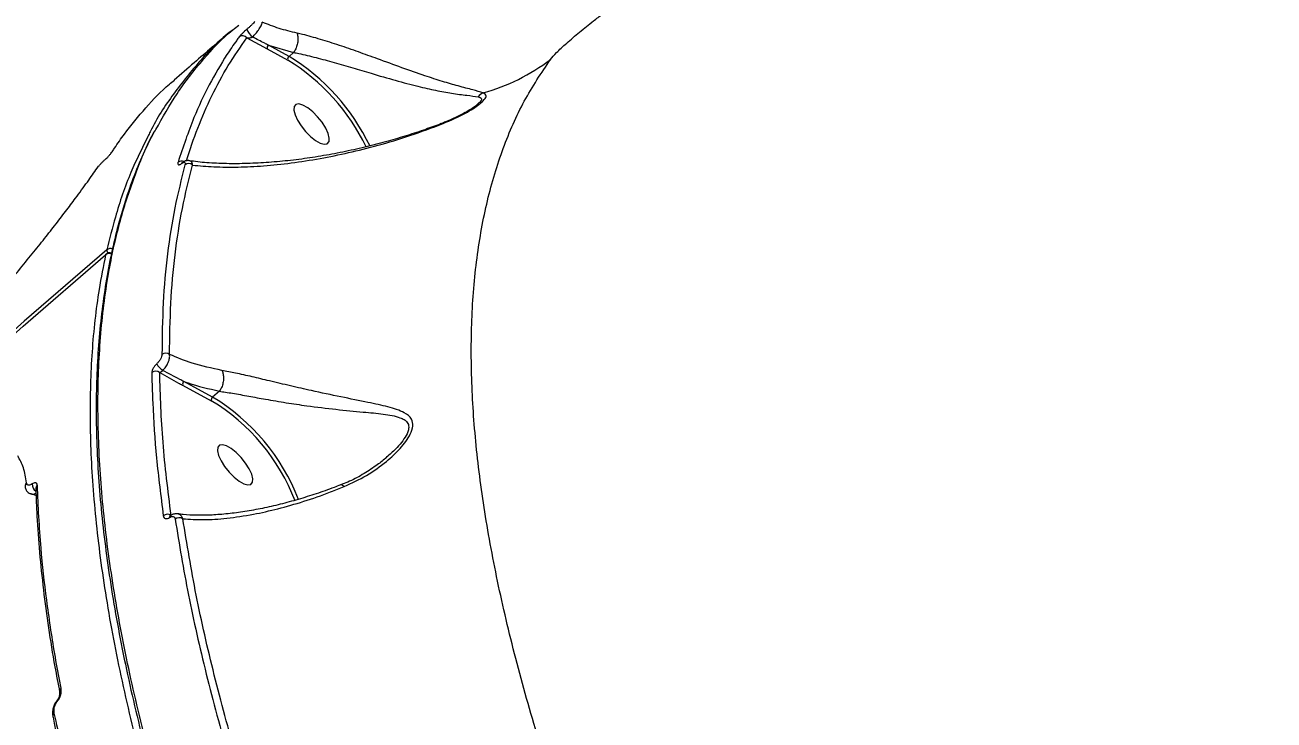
# Model space of a CAD drawing. Header units: millimetres. Extents: x -6879 to 7341, y -8047 to 7187.
# Drawn here: x -1084.1 to -860.5, y 3758.5 to 3882.9 of the extents above; entities that cross this region are included whole.
import ezdxf

# ---------------------------------------------------------------- set-up
doc = ezdxf.new("R2010")
doc.units = ezdxf.units.MM
for name, color, linetype in [('DIKOM_ОБЪЕКТ', 7, 'Continuous'), ('DIKOM_РАЗМЕР_ЗОНА', 7, 'Continuous'), ('DIKOM_РАЗМЕР_ОБЪЕКТА', 7, 'Continuous')]:
    doc.layers.add(name, color=color, linetype=linetype)
doc.styles.add('style1', font='arial.ttf', dxfattribs={"width": 0.8})
doc.dimstyles.new('1-50', dxfattribs={"dimtxt": 300, "dimasz": 200, "dimexe": 100, "dimexo": 0, "dimgap": 100, "dimtad": 0, "dimdec": 0, "dimtxsty": 'style1', "dimcen": 0, "dimclrd": 7, "dimclre": 7, "dimadec": 1, "dimazin": 2, "dimtfac": 1, "dimtdec": 0, "dimtmove": 1, "dimatfit": 3, "dimfxl": 0, "dimlwd": 25, "dimlwe": 18, "dimarcsym": 0})

# ---------------------------------------------------------------- blocks, each defined once
blk = doc.blocks.new('*D20')
at = {"layer": 'Defpoints', "color": 0, "transparency": 16777216}
for p in [(-335.47, 4138.44), (-5198.79, -5966.88), (-1568.13, -5966.88)]:
    blk.add_point(p, dxfattribs=at)
at = {"layer": 'DIKOM_РАЗМЕР_ОБЪЕКТА', "color": 7, "lineweight": 18, "transparency": 16777216}
for p, q in [((-335.47, 4138.44), (-5298.79, 4138.44)), ((-1568.13, -5966.88), (-5298.79, -5966.88))]:
    blk.add_line(p, q, dxfattribs=at)
at = {"layer": 'DIKOM_РАЗМЕР_ОБЪЕКТА', "color": 7, "lineweight": 25, "transparency": 16777216}
for p, q in [((-5198.79, 3938.44), (-5198.79, -81.84)), ((-5198.79, -5766.88), (-5198.79, -1161.62))]:
    blk.add_line(p, q, dxfattribs=at)
at = {"layer": 'DIKOM_РАЗМЕР_ОБЪЕКТА', "color": 7, "transparency": 16777216}
for points in [[(-5232.12, 3938.44), (-5165.46, 3938.44), (-5198.79, 4138.44)], [(-5232.12, -5766.88), (-5165.46, -5766.88), (-5198.79, -5966.88)]]:
    blk.add_solid(points, dxfattribs=at)
at = {"layer": 'DIKOM_РАЗМЕР_ОБЪЕКТА', "color": 0, "transparency": 16777216, "insert": (-5198.79, -621.73), "char_height": 300, "attachment_point": 5, "rotation": 90, "style": 'style1'}
blk.add_mtext('10100', dxfattribs=at)
blk = doc.blocks.new('*D19')
at = {"layer": 'Defpoints', "color": 0, "transparency": 16777216}
for p in [(5624.04, 6094.27), (-4435.35, 2864.29), (5624.04, -2640.11)]:
    blk.add_point(p, dxfattribs=at)
at = {"layer": 'DIKOM_РАЗМЕР_ОБЪЕКТА', "color": 7, "lineweight": 18, "transparency": 16777216}
for p, q in [((-4435.35, 2864.29), (-4435.35, 6194.27)), ((5624.04, -2640.11), (5624.04, 6194.27))]:
    blk.add_line(p, q, dxfattribs=at)
at = {"layer": 'DIKOM_РАЗМЕР_ОБЪЕКТА', "color": 7, "lineweight": 25, "transparency": 16777216}
for p, q in [((-4235.35, 6094.27), (2113.67, 6094.27)), ((5424.04, 6094.27), (3193.46, 6094.27))]:
    blk.add_line(p, q, dxfattribs=at)
at = {"layer": 'DIKOM_РАЗМЕР_ОБЪЕКТА', "color": 7, "transparency": 16777216}
for points in [[(-4235.35, 6127.6), (-4235.35, 6060.94), (-4435.35, 6094.27)], [(5424.04, 6127.6), (5424.04, 6060.94), (5624.04, 6094.27)]]:
    blk.add_solid(points, dxfattribs=at)
at = {"layer": 'DIKOM_РАЗМЕР_ОБЪЕКТА', "color": 0, "transparency": 16777216, "insert": (2653.56, 6094.27), "char_height": 300, "attachment_point": 5, "style": 'style1'}
blk.add_mtext('10100', dxfattribs=at)
blk = doc.blocks.new('*D18')
at = {"layer": 'Defpoints', "color": 0, "transparency": 16777216}
for p in [(-342.29, 5666.7), (-6681.79, -8047.27), (-1651.48, -8047.27)]:
    blk.add_point(p, dxfattribs=at)
at = {"layer": 'DIKOM_РАЗМЕР_ЗОНА', "color": 7, "lineweight": 18, "transparency": 16777216}
for p, q in [((-342.29, 5666.7), (-6781.79, 5666.7)), ((-1651.48, -8047.27), (-6781.79, -8047.27))]:
    blk.add_line(p, q, dxfattribs=at)
at = {"layer": 'DIKOM_РАЗМЕР_ЗОНА', "color": 7, "lineweight": 25, "transparency": 16777216}
for p, q in [((-6681.79, 5466.7), (-6681.79, -340.84)), ((-6681.79, -7847.27), (-6681.79, -1420.62))]:
    blk.add_line(p, q, dxfattribs=at)
at = {"layer": 'DIKOM_РАЗМЕР_ЗОНА', "color": 7, "transparency": 16777216}
for points in [[(-6715.12, 5466.7), (-6648.46, 5466.7), (-6681.79, 5666.7)], [(-6715.12, -7847.27), (-6648.46, -7847.27), (-6681.79, -8047.27)]]:
    blk.add_solid(points, dxfattribs=at)
at = {"layer": 'DIKOM_РАЗМЕР_ЗОНА', "color": 0, "transparency": 16777216, "insert": (-6681.79, -880.73), "char_height": 300, "attachment_point": 5, "rotation": 90, "style": 'style1'}
blk.add_mtext('13700', dxfattribs=at)
blk = doc.blocks.new('*D17')
at = {"layer": 'Defpoints', "color": 0, "transparency": 16777216}
for p in [(-5935.35, 6990.27), (-5935.35, 998.27), (7340.79, -2830.86)]:
    blk.add_point(p, dxfattribs=at)
at = {"layer": 'DIKOM_РАЗМЕР_ЗОНА', "color": 7, "lineweight": 18, "transparency": 16777216}
for p, q in [((-5935.35, 998.27), (-5935.35, 7090.27)), ((7340.79, -2830.86), (7340.79, 7090.27))]:
    blk.add_line(p, q, dxfattribs=at)
at = {"layer": 'DIKOM_РАЗМЕР_ЗОНА', "color": 7, "lineweight": 25, "transparency": 16777216}
for p, q in [((-5735.35, 6990.27), (2016.67, 6990.27)), ((7140.79, 6990.27), (3096.46, 6990.27))]:
    blk.add_line(p, q, dxfattribs=at)
at = {"layer": 'DIKOM_РАЗМЕР_ЗОНА', "color": 7, "transparency": 16777216}
for points in [[(-5735.35, 7023.6), (-5735.35, 6956.94), (-5935.35, 6990.27)], [(7140.79, 7023.6), (7140.79, 6956.94), (7340.79, 6990.27)]]:
    blk.add_solid(points, dxfattribs=at)
at = {"layer": 'DIKOM_РАЗМЕР_ЗОНА', "color": 0, "transparency": 16777216, "insert": (2556.56, 6990.27), "char_height": 300, "attachment_point": 5, "style": 'style1'}
blk.add_mtext('13300', dxfattribs=at)

msp = doc.modelspace()

# ---------------------------------------------------------------- linework, layer by layer
at = {"layer": 'DIKOM_ОБЪЕКТ', "color": 7, "linetype": 'Continuous', "lineweight": 15}
for p, q in [((-1044.34, 3880.57), (-1040.69, 3878.57)), ((-1040.47, 3879.23), (-1035.97, 3877.94)), ((-1036.79, 3877.24), (-1040.47, 3879.23)), ((-1040.69, 3878.57), (-1037.01, 3876.58)), ((-1035.97, 3877.94), (-1036.79, 3877.24)), ((-1035.97, 3877.94), (-1035.96, 3877.94)), ((-1050.48, 3816.29), (-1055.61, 3819.06)), ((-1055.83, 3818.41), (-1050.7, 3815.63)), ((-1049.22, 3817.36), (-1050.48, 3816.29)), ((-1049.22, 3817.36), (-1049.22, 3817.36)), ((-1019.33, 3805.56), (-1019.53, 3805.38)), ((-1084.03, 3800.2), (-1084.04, 3800.24)), ((-1082.12, 3799.83), (-1082.12, 3799.83)), ((-1058.08, 3795.03), (-1058.09, 3795.02)), ((-1077.87, 3763.49), (-1077.87, 3763.51)), ((-1078.24, 3762.1), (-1078.36, 3761.94))]:
    msp.add_line(p, q, dxfattribs=at)
at = {"layer": 'DIKOM_ОБЪЕКТ', "color": 7, "linetype": 'Continuous', "lineweight": 15, "flags": 128}
for points in [[(-1035.55, 3868.63), (-1035.86, 3868.25), (-1035.91, 3867.63), (-1035.71, 3866.8), (-1035.27, 3865.83), (-1034.62, 3864.81), (-1033.82, 3863.81), (-1032.94, 3862.92), (-1032.04, 3862.2), (-1031.19, 3861.73), (-1030.47, 3861.53), (-1029.94, 3861.62), (-1029.63, 3861.99), (-1029.58, 3862.62), (-1029.78, 3863.45), (-1030.22, 3864.42), (-1030.87, 3865.44), (-1031.67, 3866.44), (-1032.55, 3867.33), (-1033.45, 3868.04), (-1034.3, 3868.52), (-1035.01, 3868.72), (-1035.55, 3868.63)], [(-1310.9, 3545.63), (-1301.75, 3562.23), (-1292.28, 3578.67), (-1282.48, 3594.94), (-1272.36, 3611.05), (-1261.92, 3626.98), (-1251.17, 3642.72), (-1240.11, 3658.29), (-1228.74, 3673.66), (-1217.06, 3688.84), (-1205.08, 3703.83), (-1192.81, 3718.6), (-1180.24, 3733.17), (-1167.38, 3747.53), (-1154.24, 3761.67), (-1140.82, 3775.6), (-1127.11, 3789.29), (-1113.14, 3802.76), (-1098.89, 3815.99), (-1084.38, 3828.99), (-1069.61, 3841.75)], [(-1069.41, 3842.63), (-1084.18, 3829.87), (-1098.69, 3816.87), (-1112.94, 3803.64), (-1126.92, 3790.17), (-1140.62, 3776.48), (-1154.04, 3762.55), (-1167.19, 3748.41), (-1180.04, 3734.05), (-1192.61, 3719.48), (-1204.89, 3704.71), (-1216.86, 3689.72), (-1228.54, 3674.54), (-1239.91, 3659.17), (-1250.97, 3643.6), (-1261.72, 3627.86), (-1272.16, 3611.93), (-1282.28, 3595.82), (-1292.08, 3579.55), (-1301.56, 3563.11), (-1310.71, 3546.51)], [(-1069.61, 3841.75), (-1069.57, 3841.82), (-1069.55, 3841.84)], [(-1049.24, 3807.68), (-1049.54, 3807.3), (-1049.6, 3806.67), (-1049.4, 3805.84), (-1048.96, 3804.88), (-1048.31, 3803.85), (-1047.51, 3802.86), (-1046.63, 3801.96), (-1045.72, 3801.25), (-1044.88, 3800.78), (-1044.16, 3800.58), (-1043.63, 3800.67), (-1043.32, 3801.04), (-1043.27, 3801.67), (-1043.47, 3802.5), (-1043.91, 3803.47), (-1044.56, 3804.49), (-1045.35, 3805.49), (-1046.24, 3806.38), (-1047.14, 3807.09), (-1047.98, 3807.57), (-1048.7, 3807.77), (-1049.24, 3807.68)], [(-1078.22, 3761.92), (-1078.24, 3761.96), (-1078.25, 3762), (-1078.26, 3762.03), (-1078.26, 3762.06), (-1078.26, 3762.08), (-1078.25, 3762.1), (-1078.24, 3762.11), (-1078.22, 3762.12)], [(-1079.07, 3759.06), (-1079.07, 3759.05), (-1079.06, 3759.01)]]:
    msp.add_lwpolyline(points, dxfattribs=at)
at = {"layer": 'DIKOM_ОБЪЕКТ', "color": 7, "linetype": 'Continuous', "lineweight": 15}
for centre, radius, start, end in [((-1041.61, 3883.04), 2.88, 199.2304, 233.8418), ((-1045.1, 3879.92), 1, 40.5834, 127.1856), ((-1040.07, 3878.73), 0.643, 128.9595, 194.3277), ((-1036.39, 3876.74), 0.643, 128.9572, 194.2927), ((-1056.66, 3844.74), 38.09, 25.5329, 58.5562), ((-1056.26, 3845.09), 36.91, 25.5868, 58.5669), ((-1011.65, 3905.21), 35.82, 285.5946, 307.214), ((-1001.01, 3868.41), 2.5, 113.6231, 140.4435), ((-1056.02, 3857.47), 1.04, 63.9466, 127.9862), ((-1055.74, 3857.94), 0.31, 125.7109, 154.4795), ((-1054.76, 3857.01), 1.06, 47.4872, 127.4135), ((-1068.95, 3840.93), 1.05, 68.4784, 128.7563), ((-1068.91, 3841.08), 1, 68.4298, 130.2931), ((-1068.75, 3841.81), 1.05, 68.8449, 128.7676), ((-1068.46, 3842.59), 0.946, 178.0448, 216.7724), ((-1058.84, 3823.01), 1.13, 53.2382, 128.2546), ((-1057.48, 3823.8), 3.35, 207.4368, 235.5103), ((-1060.65, 3819.78), 1.13, 51.2764, 128.4686), ((-1055.2, 3818.56), 0.643, 128.9596, 194.2903), ((-1050.08, 3815.79), 0.642, 128.9283, 194.3589), ((-1069.06, 3785.05), 35.67, 20.8072, 59.0161), ((-1069.67, 3784.52), 37.12, 21.2676, 58.8623), ((-1083.21, 3800.33), 0.832, 131.4807, 186.1919), ((-1081.28, 3800.7), 1.49, 178.3544, 237.4079), ((-1081.35, 3799.86), 0.776, 129.2513, 182.5249), ((-1058.55, 3794.15), 1.17, 55.4793, 129.2715), ((-1057.85, 3794.75), 0.359, 131.7726, 181.951), ((-1056.42, 3793.52), 1.18, 58.0968, 129.1032), ((-1077.15, 3763.62), 0.737, 127.8059, 188.7136), ((-1078.36, 3759.17), 0.727, 127.4642, 188.3666)]:
    msp.add_arc(centre, radius, start, end, dxfattribs=at)
for points, knots in [([(-989.98, 3876.69), (-989.67, 3877.06), (-989.03, 3877.82), (-987.13, 3879.59), (-984.81, 3881.57), (-982.55, 3883.39), (-981.21, 3884.41), (-980.67, 3884.81)], [0, 0, 0, 0, 0.20991, 0.422897, 0.638265, 0.855356, 1, 1, 1, 1]), ([(-1046.89, 3881.95), (-1046.97, 3881.89), (-1049.09, 3880.34), (-1052.69, 3876.6), (-1057.54, 3870.6), (-1060.62, 3865.97), (-1061.91, 3863.2), (-1062.04, 3862.93)], [0, 0, 0, 0, 0.012611, 0.328234, 0.646852, 0.965468, 1, 1, 1, 1]), ([(-1060.63, 3864.14), (-1059.41, 3866.33), (-1056.88, 3870.87), (-1052.2, 3876.73), (-1048.46, 3880.78), (-1046.13, 3882.56), (-1045.77, 3882.83)], [0, 0, 0, 0, 0.301561, 0.626076, 0.942373, 1, 1, 1, 1]), ([(-1047.3, 3881.61), (-1049.47, 3879.78), (-1052.84, 3876.94), (-1056.14, 3874.03), (-1057.32, 3872.99)], [0, 0, 0, 0, 0.6433684, 1, 1, 1, 1]), ([(-1044.33, 3882.09), (-1044.36, 3882.06), (-1044.5, 3881.94), (-1044.77, 3881.7), (-1045.15, 3881.34), (-1045.5, 3880.98), (-1045.64, 3880.81), (-1045.71, 3880.72)], [0, 0, 0, 0, 0.049036, 0.217896, 0.426621, 0.702224, 1, 1, 1, 1]), ([(-1042.88, 3883.5), (-1042.97, 3883.4), (-1043.14, 3883.2), (-1043.52, 3882.82), (-1043.93, 3882.43), (-1044.2, 3882.2), (-1044.33, 3882.09)], [0, 0, 0, 0, 0.297464, 0.588987, 0.802833, 1, 1, 1, 1]), ([(-1043.31, 3880.72), (-1043.12, 3880.91), (-1042.73, 3881.3), (-1042.2, 3882.01), (-1041.75, 3882.75), (-1041.63, 3883.15), (-1041.57, 3883.35)], [0, 0, 0, 0, 0.2146837, 0.4348055, 0.718829, 1, 1, 1, 1]), ([(-1035.35, 3881.4), (-1036.44, 3881.66), (-1038.62, 3882.19), (-1040.58, 3882.96), (-1041.57, 3883.35)], [0, 0, 0, 0, 0.497875, 1, 1, 1, 1]), ([(-1035.35, 3881.4), (-1035.34, 3881.37), (-1035.3, 3881.24), (-1035.21, 3880.87), (-1035.17, 3880.22), (-1035.29, 3879.38), (-1035.56, 3878.57), (-1035.83, 3878.15), (-1035.96, 3877.94)], [0, 0, 0, 0, 0.034292, 0.136479, 0.352361, 0.568245, 0.784125, 1, 1, 1, 1]), ([(-1002.02, 3870.71), (-1002.6, 3870.89), (-1003.75, 3871.24), (-1006.38, 3871.87), (-1009.27, 3872.73), (-1012.62, 3873.81), (-1016.52, 3875.18), (-1020.56, 3876.66), (-1024.35, 3878.03), (-1027.8, 3879.23), (-1031.18, 3880.31), (-1033.7, 3881.02), (-1035.03, 3881.32), (-1035.35, 3881.4)], [0, 0, 0, 0, 0.1071414, 0.2145782, 0.3113474, 0.408093, 0.5217539, 0.6352929, 0.7192623, 0.8031759, 0.887821, 0.9724049, 1, 1, 1, 1]), ([(-1045.71, 3880.72), (-1045.86, 3880.51), (-1046.61, 3879.48), (-1048.49, 3876.73), (-1051.12, 3872.2), (-1054.13, 3865.87), (-1055.76, 3861), (-1056.66, 3858.29)], [0, 0, 0, 0, 0.032168, 0.160836, 0.418397, 0.675956, 1, 1, 1, 1]), ([(-1055.14, 3858.56), (-1054.5, 3860.53), (-1053.17, 3864.59), (-1050.65, 3870.24), (-1047.75, 3875.67), (-1045.48, 3878.94), (-1044.34, 3880.57)], [0, 0, 0, 0, 0.2381178, 0.491149, 0.7455738, 1, 1, 1, 1]), ([(-1044.34, 3880.57), (-1044.25, 3880.56), (-1044.07, 3880.54), (-1043.79, 3880.57), (-1043.56, 3880.61), (-1043.42, 3880.66), (-1043.35, 3880.69), (-1043.32, 3880.71), (-1043.31, 3880.72)], [0, 0, 0, 0, 0.348242, 0.649146, 0.844552, 0.934219, 0.969588, 1, 1, 1, 1]), ([(-1040.47, 3879.23), (-1040.7, 3879.35), (-1041.65, 3879.83), (-1042.59, 3880.33), (-1043.31, 3880.72)], [0, 0, 0, 0, 0.234302, 1, 1, 1, 1]), ([(-1035.96, 3877.94), (-1035.96, 3877.94), (-1035.64, 3877.88), (-1034.4, 3877.62), (-1031.96, 3877.04), (-1028.71, 3876.15), (-1025.38, 3875.18), (-1021.68, 3874.08), (-1017.71, 3872.93), (-1013.84, 3871.89), (-1010.49, 3871.14), (-1007.55, 3870.59), (-1004.84, 3870.27), (-1003.58, 3870.1), (-1002.95, 3870.01)], [0, 0, 0, 0, 0.000013, 0.02651, 0.109103, 0.191776, 0.275173, 0.358632, 0.473217, 0.58794, 0.686271, 0.784626, 0.892491, 1, 1, 1, 1]), ([(-765.25, 3423.76), (-769.69, 3427.93), (-778.56, 3436.26), (-791.74, 3449.27), (-804.77, 3462.6), (-817.79, 3476.44), (-830.76, 3490.78), (-843.65, 3505.59), (-856.24, 3520.63), (-868.9, 3536.38), (-881.58, 3552.83), (-894.19, 3569.97), (-906.3, 3587.21), (-917.86, 3604.49), (-928.82, 3621.71), (-939.12, 3638.81), (-948.73, 3655.74), (-957.65, 3672.5), (-965.88, 3689.04), (-973.37, 3705.28), (-980.1, 3721.16), (-986.02, 3736.6), (-991.11, 3751.57), (-995.39, 3766.05), (-998.85, 3780.02), (-1001.48, 3793.41), (-1003.26, 3806.16), (-1004.19, 3818.44), (-1004.22, 3830.18), (-1003.29, 3841.3), (-1001.42, 3851.58), (-998.58, 3860.93), (-994.87, 3869.43), (-991.61, 3874.27), (-989.98, 3876.69)], [0, 0, 0, 0, 0.027767, 0.055566, 0.083366, 0.111132, 0.140038, 0.16898, 0.197923, 0.226828, 0.258638, 0.290548, 0.32251, 0.354472, 0.386382, 0.418191, 0.449896, 0.4817, 0.513556, 0.545411, 0.577215, 0.608919, 0.640547, 0.672276, 0.704055, 0.735834, 0.767563, 0.799191, 0.832594, 0.866026, 0.89943, 0.932943, 0.966486, 1, 1, 1, 1]), ([(-1068.44, 3860.17), (-1068.3, 3860.39), (-1067.6, 3861.47), (-1065.69, 3864.19), (-1062.47, 3868.07), (-1059.47, 3871.28), (-1057.6, 3872.73), (-1057.3, 3872.97)], [0, 0, 0, 0, 0.044341, 0.221709, 0.576753, 0.931796, 1, 1, 1, 1]), ([(-1009.22, 3865.21), (-1007.83, 3865.82), (-1005.91, 3866.65), (-1003.87, 3867.87), (-1002.65, 3868.7), (-1001.72, 3869.53), (-1001.34, 3870.29), (-1001.77, 3870.56), (-1002.02, 3870.71)], [0, 0, 0, 0, 0.303074, 0.41643, 0.52952, 0.668758, 0.808544, 1, 1, 1, 1]), ([(-1003.03, 3868.67), (-1003.07, 3868.63), (-1003.2, 3868.51), (-1003.67, 3868.15), (-1004.43, 3867.65), (-1005.58, 3866.99), (-1007.05, 3866.26), (-1008.39, 3865.66), (-1009.27, 3865.33), (-1009.52, 3865.24)], [0, 0, 0, 0, 0.052253, 0.151904, 0.309031, 0.482455, 0.680689, 0.91096, 1, 1, 1, 1]), ([(-1002.95, 3870.01), (-1002.66, 3869.93), (-1002.19, 3869.78), (-1002.37, 3869.25), (-1002.87, 3868.83), (-1003.04, 3868.69)], [0, 0, 0, 0, 0.481647, 0.821415, 1, 1, 1, 1]), ([(-1060.86, 3863.92), (-1061.05, 3863.58), (-1061.97, 3861.91), (-1063.41, 3858.68), (-1065.18, 3854.23), (-1066.71, 3849.53), (-1068.03, 3844.59), (-1069.14, 3839.42), (-1070.02, 3834.04), (-1070.68, 3828.47), (-1071.12, 3822.72), (-1071.33, 3816.79), (-1071.31, 3810.69), (-1071.07, 3804.42), (-1070.6, 3797.96), (-1069.91, 3791.33), (-1069, 3784.51), (-1067.86, 3777.51), (-1066.49, 3770.32), (-1064.9, 3762.95), (-1063.09, 3755.41), (-1061.07, 3747.73), (-1058.83, 3739.95), (-1056.4, 3732.06), (-1053.76, 3724.08), (-1050.91, 3715.98), (-1047.86, 3707.78), (-1044.6, 3699.47), (-1041.13, 3691.04), (-1037.46, 3682.5), (-1033.58, 3673.84), (-1029.48, 3665.06), (-1025.19, 3656.18), (-1020.7, 3647.22), (-1016.05, 3638.23), (-1011.23, 3629.22), (-1006.25, 3620.2), (-1001.11, 3611.14), (-995.81, 3602.07), (-990.34, 3592.96), (-984.7, 3583.82), (-978.9, 3574.65), (-972.92, 3565.45), (-966.77, 3556.2), (-960.46, 3546.92), (-954, 3537.64), (-947.41, 3528.4), (-940.73, 3519.23), (-933.95, 3510.12), (-927.06, 3501.08), (-920.07, 3492.09), (-912.98, 3483.16), (-905.78, 3474.29), (-898.46, 3465.47), (-891.04, 3456.69), (-883.5, 3447.97), (-877.58, 3441.24), (-874.16, 3437.44), (-873.32, 3436.51)], [0, 0, 0, 0, 0.004668, 0.022808, 0.040999, 0.059259, 0.077609, 0.096067, 0.114591, 0.13305, 0.151421, 0.169726, 0.187983, 0.206212, 0.224434, 0.242667, 0.260925, 0.279229, 0.2976, 0.316057, 0.334597, 0.353107, 0.371506, 0.389826, 0.408088, 0.426313, 0.444522, 0.462735, 0.480968, 0.49924, 0.517572, 0.535985, 0.554493, 0.573004, 0.591418, 0.609748, 0.628015, 0.646238, 0.664439, 0.682639, 0.700855, 0.719104, 0.737407, 0.755786, 0.77426, 0.792771, 0.811211, 0.829559, 0.847838, 0.866068, 0.884271, 0.902466, 0.920672, 0.938907, 0.957189, 0.975541, 0.993982, 1, 1, 1, 1]), ([(-765, 3332.55), (-768.23, 3335.25), (-776.94, 3342.53), (-791.13, 3354.95), (-807.51, 3369.93), (-823.94, 3385.66), (-840.38, 3402.1), (-856.76, 3419.22), (-872.72, 3436.64), (-888.22, 3454.28), (-903.22, 3472.09), (-917.97, 3490.36), (-932.4, 3509.02), (-946.46, 3528.04), (-959.83, 3546.99), (-972.49, 3565.8), (-984.43, 3584.43), (-995.82, 3603.16), (-1006.63, 3621.95), (-1016.78, 3640.72), (-1026.05, 3659.06), (-1034.45, 3676.92), (-1041.96, 3694.26), (-1048.73, 3711.36), (-1054.68, 3728.15), (-1059.78, 3744.55), (-1063.91, 3760.22), (-1067.1, 3775.12), (-1069.35, 3789.21), (-1070.71, 3802.75), (-1071.15, 3815.64), (-1070.62, 3827.84), (-1069.21, 3838.59), (-1067.09, 3848.03), (-1064.35, 3856.19), (-1062.17, 3861.55), (-1060.72, 3863.98), (-1060.63, 3864.14)], [0, 0, 0, 0, 0.017511, 0.047177, 0.076865, 0.10653, 0.137057, 0.167609, 0.198136, 0.227802, 0.25749, 0.287155, 0.317682, 0.348234, 0.378761, 0.408427, 0.438115, 0.46778, 0.498307, 0.528859, 0.559386, 0.589052, 0.61874, 0.648405, 0.678932, 0.709484, 0.740011, 0.769677, 0.799365, 0.82903, 0.859557, 0.890109, 0.920636, 0.946455, 0.972305, 0.998154, 1, 1, 1, 1]), ([(-1009.53, 3865.21), (-1010.46, 3864.86), (-1012.52, 3864.09), (-1015.7, 3863.05), (-1019.17, 3862.02), (-1022.87, 3861.06), (-1026.72, 3860.19), (-1030.66, 3859.44), (-1034.59, 3858.84), (-1038.5, 3858.4), (-1042.38, 3858.12), (-1046.17, 3858), (-1049.77, 3858.08), (-1052.63, 3858.27), (-1054.18, 3858.5), (-1054.7, 3858.58)], [0, 0, 0, 0, 0.051441, 0.112872, 0.178932, 0.2507, 0.330267, 0.411944, 0.496621, 0.58414, 0.674269, 0.767782, 0.861399, 0.953152, 1, 1, 1, 1]), ([(-1054.04, 3857.79), (-1052.79, 3857.67), (-1050.22, 3857.43), (-1045.96, 3857.4), (-1041.35, 3857.62), (-1036.44, 3858.13), (-1031.35, 3858.92), (-1026.16, 3859.97), (-1020.81, 3861.31), (-1015.19, 3862.98), (-1011.21, 3864.47), (-1009.22, 3865.21)], [0, 0, 0, 0, 0.107956, 0.221264, 0.334569, 0.449781, 0.564986, 0.672071, 0.779127, 0.889621, 1, 1, 1, 1]), ([(-1009.22, 3865.21), (-1009.24, 3865.22), (-1009.35, 3865.26), (-1009.45, 3865.23), (-1009.52, 3865.21)], [0, 0, 0, 0, 0.161302, 1, 1, 1, 1]), ([(-1062.04, 3862.93), (-1063.09, 3860.81), (-1065.34, 3856.29), (-1067.71, 3849.43), (-1068.92, 3844.6), (-1069.41, 3842.63)], [0, 0, 0, 0, 0.344556, 0.733099, 1, 1, 1, 1]), ([(-1069.77, 3858.74), (-1069.74, 3858.76), (-1069.6, 3858.89), (-1069.33, 3859.14), (-1068.98, 3859.51), (-1068.64, 3859.89), (-1068.51, 3860.08), (-1068.44, 3860.17)], [0, 0, 0, 0, 0.049082, 0.217962, 0.426711, 0.702267, 1, 1, 1, 1]), ([(-1075.01, 3851.85), (-1074.27, 3852.85), (-1072.78, 3854.87), (-1071.69, 3856.45), (-1071.14, 3857.25)], [0, 0, 0, 0, 0.496481, 1, 1, 1, 1]), ([(-1071.14, 3857.25), (-1071.06, 3857.35), (-1070.9, 3857.56), (-1070.54, 3857.97), (-1070.15, 3858.38), (-1069.89, 3858.62), (-1069.77, 3858.74)], [0, 0, 0, 0, 0.297502, 0.588991, 0.802845, 1, 1, 1, 1]), ([(-1055.41, 3857.85), (-1056.05, 3855.31), (-1057.34, 3850.23), (-1058.61, 3841.95), (-1059.42, 3833.24), (-1059.5, 3827.01), (-1059.54, 3823.89)], [0, 0, 0, 0, 0.249096, 0.498195, 0.749097, 1, 1, 1, 1]), ([(-1058.17, 3823.91), (-1058.13, 3826.99), (-1058.05, 3833.17), (-1057.25, 3841.85), (-1055.99, 3850.13), (-1054.69, 3855.24), (-1054.04, 3857.79)], [0, 0, 0, 0, 0.249097, 0.498195, 0.749095, 1, 1, 1, 1]), ([(-1056.66, 3858.29), (-1056.67, 3858.26), (-1056.72, 3858.07), (-1056.7, 3857.87), (-1056.52, 3857.82), (-1056.29, 3857.89), (-1056.11, 3858.01), (-1056.02, 3858.07)], [0, 0, 0, 0, 0.095106, 0.472006, 0.715766, 0.857246, 1, 1, 1, 1]), ([(-1055.92, 3858.19), (-1055.94, 3858.18), (-1055.99, 3858.14), (-1056.03, 3858.12), (-1056.03, 3858.12), (-1056.03, 3858.12)], [0, 0, 0, 0, 0.225718, 0.702133, 1, 1, 1, 1]), ([(-1056.02, 3858.07), (-1055.94, 3858.13), (-1055.76, 3858.24), (-1055.55, 3858.31), (-1055.37, 3858.26), (-1055.35, 3858.06), (-1055.4, 3857.88), (-1055.41, 3857.85)], [0, 0, 0, 0, 0.1456177, 0.289978, 0.5321577, 0.9098382, 1, 1, 1, 1]), ([(-1054.73, 3858.59), (-1054.85, 3858.59), (-1055.13, 3858.6), (-1055.53, 3858.45), (-1055.82, 3858.25), (-1055.97, 3858.14)], [0, 0, 0, 0, 0.265587, 0.604204, 1, 1, 1, 1]), ([(-1054.04, 3857.79), (-1054.05, 3857.85), (-1054.1, 3858.17), (-1054.28, 3858.51), (-1054.61, 3858.55), (-1054.71, 3858.56)], [0, 0, 0, 0, 0.141793, 0.747762, 1, 1, 1, 1]), ([(-1113.75, 3807.95), (-1112.28, 3809.37), (-1109.32, 3812.22), (-1105.34, 3816.29), (-1101.9, 3819.9), (-1099.01, 3823.02), (-1096.13, 3826.18), (-1093.32, 3829.36), (-1090.61, 3832.48), (-1087.98, 3835.56), (-1085.45, 3838.6), (-1083.04, 3841.54), (-1080.79, 3844.34), (-1078.7, 3847), (-1076.75, 3849.53), (-1075.59, 3851.07), (-1075.01, 3851.85)], [0, 0, 0, 0, 0.101305, 0.204326, 0.269547, 0.33477, 0.401876, 0.468983, 0.534396, 0.599806, 0.667129, 0.734451, 0.799892, 0.86533, 0.932664, 1, 1, 1, 1]), ([(-1069.61, 3841.75), (-1070.02, 3839.7), (-1071.13, 3834.19), (-1072.19, 3824.5), (-1072.55, 3812.53), (-1071.99, 3799.64), (-1070.49, 3785.88), (-1068.01, 3771.25), (-1064.62, 3756.09), (-1060.34, 3740.45), (-1055.24, 3724.42), (-1049.22, 3707.72), (-1042.28, 3690.4), (-1034.4, 3672.49), (-1025.77, 3654.39), (-1016.43, 3636.17), (-1006.44, 3617.9), (-995.64, 3599.27), (-984.04, 3580.34), (-971.65, 3561.17), (-958.9, 3542.4), (-945.87, 3524.09), (-932.65, 3506.3), (-918.86, 3488.5), (-904.52, 3470.75), (-889.67, 3453.12), (-874.42, 3435.76), (-858.83, 3418.72), (-842.92, 3402.06), (-826.66, 3385.73), (-810.07, 3369.8), (-793.22, 3354.34), (-776.47, 3339.69), (-759.88, 3325.88), (-743.5, 3312.93), (-727.06, 3300.61), (-710.61, 3289.01), (-694.23, 3278.19), (-679.2, 3268.92), (-669.78, 3263.6), (-665.61, 3261.25)], [0, 0, 0, 0, 0.0156515, 0.0421675, 0.0687038, 0.0952197, 0.1225059, 0.1498143, 0.1771004, 0.2036165, 0.2301528, 0.2566688, 0.283955, 0.3112634, 0.3385497, 0.3650656, 0.391602, 0.4181179, 0.445404, 0.4727126, 0.4999986, 0.5255599, 0.5511395, 0.5767008, 0.6029495, 0.6292179, 0.6554666, 0.6819825, 0.708519, 0.7350351, 0.7623213, 0.7896298, 0.8169161, 0.843432, 0.8699686, 0.8964846, 0.9237708, 0.9510793, 0.9783656, 1, 1, 1, 1]), ([(-1059.54, 3823.89), (-1059.55, 3823.77), (-1059.58, 3823.54), (-1059.79, 3823.09), (-1060.09, 3822.64), (-1060.34, 3822.38), (-1060.45, 3822.26)], [0, 0, 0, 0, 0.263276, 0.526671, 0.781335, 1, 1, 1, 1]), ([(-1059.38, 3821.05), (-1059.2, 3821.25), (-1058.82, 3821.68), (-1058.39, 3822.47), (-1058.13, 3823.27), (-1058.15, 3823.7), (-1058.17, 3823.91)], [0, 0, 0, 0, 0.2241347, 0.4807424, 0.7415257, 1, 1, 1, 1]), ([(-1048.79, 3821.06), (-1050.61, 3821.44), (-1053.97, 3822.13), (-1056.85, 3823.35), (-1058.17, 3823.91)], [0, 0, 0, 0, 0.5425434, 1, 1, 1, 1]), ([(-1060.45, 3822.26), (-1060.57, 3822.14), (-1060.81, 3821.89), (-1061.1, 3821.45), (-1061.31, 3821), (-1061.33, 3820.77), (-1061.35, 3820.66)], [0, 0, 0, 0, 0.221374, 0.474436, 0.73734, 1, 1, 1, 1]), ([(-1059.94, 3820.66), (-1059.91, 3820.68), (-1059.84, 3820.72), (-1059.69, 3820.82), (-1059.54, 3820.92), (-1059.43, 3821), (-1059.39, 3821.04), (-1059.38, 3821.05)], [0, 0, 0, 0, 0.294759, 0.573942, 0.814379, 0.960374, 1, 1, 1, 1]), ([(-1055.61, 3819.06), (-1055.85, 3819.19), (-1057.12, 3819.84), (-1058.37, 3820.51), (-1059.38, 3821.05)], [0, 0, 0, 0, 0.1941179, 1, 1, 1, 1]), ([(-1048.79, 3821.06), (-1048.77, 3821.03), (-1048.68, 3820.85), (-1048.55, 3820.4), (-1048.49, 3819.65), (-1048.59, 3818.81), (-1048.83, 3817.99), (-1049.09, 3817.57), (-1049.22, 3817.36)], [0, 0, 0, 0, 0.031986, 0.204877, 0.403657, 0.602435, 0.801216, 1, 1, 1, 1]), ([(-1026.91, 3800.27), (-1025.56, 3800.9), (-1022.85, 3802.16), (-1019.51, 3804.55), (-1017.21, 3806.69), (-1015.83, 3808.36), (-1014.97, 3809.73), (-1014.5, 3811.16), (-1014.8, 3812.54), (-1016.3, 3813.7), (-1019, 3814.58), (-1022.86, 3815.38), (-1027.44, 3816.3), (-1032.17, 3817.29), (-1036.5, 3818.28), (-1040.08, 3819.13), (-1043.4, 3819.92), (-1046.28, 3820.58), (-1047.99, 3820.91), (-1048.79, 3821.06)], [0, 0, 0, 0, 0.076076, 0.152138, 0.213209, 0.244505, 0.275715, 0.313014, 0.350637, 0.401262, 0.475802, 0.550765, 0.641768, 0.73264, 0.793827, 0.854936, 0.905543, 0.956101, 1, 1, 1, 1]), ([(-1061.35, 3820.66), (-1061.34, 3820.3), (-1061.31, 3818.52), (-1061.15, 3813.52), (-1060.61, 3805.45), (-1059.73, 3798.52), (-1059.29, 3795.05)], [0, 0, 0, 0, 0.044143, 0.22072, 0.610017, 1, 1, 1, 1]), ([(-1057.89, 3795.11), (-1058.45, 3799.53), (-1059.56, 3808.39), (-1059.81, 3816.57), (-1059.94, 3820.66)], [0, 0, 0, 0, 0.499272, 1, 1, 1, 1]), ([(-1059.94, 3820.66), (-1058.81, 3820.04), (-1057.44, 3819.28), (-1056.07, 3818.54), (-1055.83, 3818.41)], [0, 0, 0, 0, 0.8242665, 1, 1, 1, 1]), ([(-1055.61, 3819.06), (-1055.36, 3818.98), (-1053.35, 3818.27), (-1051.15, 3817.79), (-1049.22, 3817.36)], [0, 0, 0, 0, 0.121407, 1, 1, 1, 1]), ([(-1049.22, 3817.36), (-1049.22, 3817.36), (-1048.61, 3817.21), (-1046.71, 3816.98), (-1044.04, 3816.45), (-1040.77, 3815.86), (-1037.28, 3815.27), (-1033, 3814.63), (-1028.32, 3814.07), (-1023.76, 3813.62), (-1019.86, 3813.29), (-1017.45, 3812.86), (-1016.14, 3812.27), (-1015.53, 3811.75), (-1015.34, 3811.17), (-1015.39, 3810.38), (-1015.74, 3809.45), (-1016.64, 3808.18), (-1017.79, 3806.86), (-1018.78, 3806.03), (-1019.33, 3805.56)], [0, 0, 0, 0, 0.000014, 0.052341, 0.113978, 0.175674, 0.251643, 0.327708, 0.441331, 0.555088, 0.646574, 0.73747, 0.766696, 0.795814, 0.830757, 0.83757, 0.879308, 0.915891, 0.952619, 1, 1, 1, 1]), ([(-1083.76, 3800.96), (-1083.92, 3801.89), (-1084.24, 3803.76), (-1084.97, 3805.09), (-1085.35, 3805.76)], [0, 0, 0, 0, 0.4964965, 1, 1, 1, 1]), ([(-1019.3, 3805.53), (-1019.38, 3805.46), (-1019.96, 3804.92), (-1021.4, 3803.84), (-1023.63, 3802.38), (-1025.77, 3801.24), (-1027.14, 3800.73), (-1027.58, 3800.57)], [0, 0, 0, 0, 0.0326179, 0.2603734, 0.5614204, 0.8601868, 1, 1, 1, 1]), ([(-1082.77, 3800.75), (-1082.88, 3800.68), (-1083.09, 3800.55), (-1083.39, 3800.5), (-1083.66, 3800.59), (-1083.73, 3800.83), (-1083.76, 3800.96)], [0, 0, 0, 0, 0.184918, 0.368656, 0.650117, 1, 1, 1, 1]), ([(-1081.84, 3800.46), (-1081.84, 3800.49), (-1081.85, 3800.66), (-1081.94, 3800.88), (-1082.19, 3800.98), (-1082.47, 3800.94), (-1082.67, 3800.81), (-1082.77, 3800.75)], [0, 0, 0, 0, 0.06395, 0.388626, 0.645583, 0.822321, 1, 1, 1, 1]), ([(-1084.01, 3800.25), (-1084, 3800.14), (-1083.98, 3799.84), (-1083.71, 3799.39), (-1083.31, 3799.06), (-1083.03, 3799.02), (-1082.95, 3799)], [0, 0, 0, 0, 0.196341, 0.539152, 0.860232, 1, 1, 1, 1]), ([(-1083, 3798.97), (-1082.88, 3798.94), (-1082.52, 3798.87), (-1082.24, 3798.75), (-1082.05, 3798.67)], [0, 0, 0, 0, 0.324264, 1, 1, 1, 1]), ([(-1082.95, 3799.01), (-1082.88, 3798.99), (-1082.68, 3798.91), (-1082.36, 3798.95), (-1082.13, 3799.07), (-1082.07, 3799.1)], [0, 0, 0, 0, 0.273695, 0.819894, 1, 1, 1, 1]), ([(-1082.1, 3799.83), (-1082.05, 3798.23), (-1081.93, 3794.53), (-1081.48, 3788.52), (-1080.79, 3781.86), (-1079.87, 3775.03), (-1078.9, 3768.92), (-1078.14, 3765.01), (-1077.85, 3763.5)], [0, 0, 0, 0, 0.141777, 0.32776, 0.513167, 0.697851, 0.882673, 1, 1, 1, 1]), ([(-1077.6, 3764.2), (-1077.68, 3764.62), (-1078.07, 3766.69), (-1079.03, 3772.02), (-1080.22, 3780.03), (-1081.36, 3790.14), (-1081.67, 3796.77), (-1081.84, 3800.46)], [0, 0, 0, 0, 0.0321643, 0.1608337, 0.418396, 0.6759578, 1, 1, 1, 1]), ([(-1027.6, 3800.57), (-1027.97, 3800.42), (-1029.43, 3799.84), (-1031.95, 3798.96), (-1035.18, 3797.95), (-1038.4, 3797.07), (-1041.59, 3796.35), (-1044.72, 3795.78), (-1047.74, 3795.38), (-1050.61, 3795.16), (-1053.28, 3795.12), (-1055.34, 3795.21), (-1056.41, 3795.36), (-1056.75, 3795.41)], [0, 0, 0, 0, 0.031792, 0.125284, 0.22148, 0.320486, 0.422225, 0.526386, 0.632171, 0.738314, 0.844743, 0.951324, 1, 1, 1, 1]), ([(-1055.8, 3794.53), (-1054.58, 3794.44), (-1052.16, 3794.28), (-1047.9, 3794.56), (-1043.44, 3795.22), (-1038.81, 3796.26), (-1034.18, 3797.58), (-1030.18, 3798.96), (-1027.72, 3799.95), (-1026.91, 3800.27)], [0, 0, 0, 0, 0.161925, 0.323843, 0.493636, 0.638593, 0.783917, 0.928742, 1, 1, 1, 1]), ([(-1026.91, 3800.27), (-1026.93, 3800.29), (-1027.1, 3800.45), (-1027.35, 3800.61), (-1027.52, 3800.56), (-1027.59, 3800.54)], [0, 0, 0, 0, 0.0906067, 0.6263563, 1, 1, 1, 1]), ([(-1059.29, 3795.05), (-1059.28, 3794.98), (-1059.24, 3794.79), (-1059.08, 3794.6), (-1058.83, 3794.52), (-1058.54, 3794.55), (-1058.32, 3794.68), (-1058.21, 3794.74)], [0, 0, 0, 0, 0.1655035, 0.4120212, 0.6200841, 0.8097001, 1, 1, 1, 1]), ([(-1058.21, 3794.74), (-1058.11, 3794.8), (-1057.89, 3794.93), (-1057.61, 3794.96), (-1057.37, 3794.88), (-1057.22, 3794.69), (-1057.18, 3794.51), (-1057.16, 3794.44)], [0, 0, 0, 0, 0.1920555, 0.3836173, 0.5902082, 0.8340744, 1, 1, 1, 1]), ([(-1057.97, 3795.12), (-1058, 3795.09), (-1058.07, 3795.03), (-1058.13, 3794.99), (-1058.17, 3794.98), (-1058.16, 3794.99), (-1058.16, 3794.99)], [0, 0, 0, 0, 0.312487, 0.657054, 0.995453, 1, 1, 1, 1]), ([(-1056.78, 3795.37), (-1056.83, 3795.38), (-1057.06, 3795.45), (-1057.53, 3795.34), (-1057.89, 3795.13), (-1058.08, 3795.03)], [0, 0, 0, 0, 0.105797, 0.536007, 1, 1, 1, 1]), ([(-1057.16, 3794.44), (-1056.43, 3789.96), (-1054.96, 3781), (-1051.7, 3766.76), (-1047.73, 3752), (-1044.39, 3741.68), (-1042.72, 3736.53)], [0, 0, 0, 0, 0.248595, 0.497189, 0.748595, 1, 1, 1, 1]), ([(-1055.8, 3794.53), (-1055.85, 3794.65), (-1055.99, 3794.96), (-1056.31, 3795.28), (-1056.63, 3795.35), (-1056.76, 3795.38)], [0, 0, 0, 0, 0.279423, 0.696961, 1, 1, 1, 1]), ([(-1041.38, 3736.75), (-1043.03, 3741.84), (-1046.33, 3752.01), (-1050.29, 3766.69), (-1053.57, 3780.97), (-1055.05, 3790.01), (-1055.8, 3794.53)], [0, 0, 0, 0, 0.248595, 0.497191, 0.748596, 1, 1, 1, 1]), ([(-1077.88, 3763.51), (-1077.87, 3763.48), (-1077.84, 3763.36), (-1077.85, 3763.03), (-1077.95, 3762.63), (-1078.07, 3762.36), (-1078.16, 3762.21), (-1078.23, 3762.13), (-1078.28, 3762.08), (-1078.31, 3762.05), (-1078.32, 3762.04), (-1078.32, 3762.04)], [0, 0, 0, 0, 0.093127, 0.468616, 0.689019, 0.812921, 0.875803, 0.915621, 0.947814, 0.982028, 1, 1, 1, 1]), ([(-1078.22, 3761.92), (-1078.2, 3761.95), (-1078.09, 3762.06), (-1077.91, 3762.34), (-1077.71, 3762.79), (-1077.53, 3763.47), (-1077.57, 3763.91), (-1077.6, 3764.2)], [0, 0, 0, 0, 0.034962, 0.162075, 0.336292, 0.559156, 1, 1, 1, 1]), ([(-1078.36, 3761.94), (-1078.45, 3761.84), (-1078.69, 3761.56), (-1078.93, 3760.98), (-1079.12, 3760.26), (-1079.17, 3759.6), (-1079.08, 3759.22), (-1079.05, 3759.07)], [0, 0, 0, 0, 0.119807, 0.323498, 0.555259, 0.82678, 1, 1, 1, 1]), ([(-1078.8, 3759.75), (-1078.83, 3760.03), (-1078.87, 3760.45), (-1078.7, 3761.1), (-1078.52, 3761.52), (-1078.34, 3761.79), (-1078.24, 3761.9), (-1078.22, 3761.92)], [0, 0, 0, 0, 0.445627, 0.662351, 0.836521, 0.965776, 1, 1, 1, 1]), ([(-1079.02, 3759.02), (-1078.93, 3758.56), (-1078.37, 3755.69), (-1077.14, 3750.26), (-1075.3, 3742.73), (-1073.22, 3735.05), (-1070.93, 3727.23), (-1068.47, 3719.37), (-1066.66, 3714.05), (-1065.77, 3711.44)], [0, 0, 0, 0, 0.031399, 0.193549, 0.355807, 0.518138, 0.680504, 0.842862, 1, 1, 1, 1]), ([(-1065.54, 3712.16), (-1066.93, 3716.3), (-1069.71, 3724.57), (-1073.26, 3736.61), (-1076.36, 3748.4), (-1077.99, 3755.96), (-1078.8, 3759.75)], [0, 0, 0, 0, 0.249098, 0.498195, 0.749097, 1, 1, 1, 1])]:
    msp.add_open_spline(points, degree=3, knots=knots, dxfattribs=at)

# ---------------------------------------------------------------- dimensions: what is measured, and where the dimension line sits
at = {"layer": 'DIKOM_РАЗМЕР_ЗОНА'}
dim = msp.add_linear_dim(base=(-5935.35, 6990.27), p1=(7340.79, -2830.86), p2=(-5935.35, 998.27), text='13300', dimstyle='1-50', override={"dimscale": 1, "dimtix": 0, "dimtofl": 1, "dimtmove": 1, "dimatfit": 3}, dxfattribs=at)
dim.commit()
dim.dimension.update_dxf_attribs({"geometry": '*D17', "text_midpoint": (2556.56, 6990.27), "dimtype": 160})
dim = msp.add_linear_dim(base=(-6681.79, -8047.27), p1=(-342.29, 5666.7), p2=(-1651.48, -8047.27), angle=270, text='13700', dimstyle='1-50', override={"dimscale": 1, "dimtix": 0, "dimtofl": 1, "dimtmove": 1, "dimatfit": 3}, dxfattribs=at)
dim.commit()
dim.dimension.update_dxf_attribs({"geometry": '*D18', "text_midpoint": (-6681.79, -880.73), "dimtype": 160})
at = {"layer": 'DIKOM_РАЗМЕР_ОБЪЕКТА'}
dim = msp.add_linear_dim(base=(5624.04, 6094.27), p1=(-4435.35, 2864.29), p2=(5624.04, -2640.11), text='10100', dimstyle='1-50', override={"dimscale": 1, "dimtix": 0, "dimtofl": 1, "dimtmove": 1, "dimatfit": 3}, dxfattribs=at)
dim.commit()
dim.dimension.update_dxf_attribs({"geometry": '*D19', "text_midpoint": (2653.56, 6094.27), "dimtype": 160})
dim = msp.add_linear_dim(base=(-5198.79, -5966.88), p1=(-335.47, 4138.44), p2=(-1568.13, -5966.88), angle=270, text='10100', dimstyle='1-50', override={"dimscale": 1, "dimtix": 0, "dimtofl": 1, "dimtmove": 1, "dimatfit": 3}, dxfattribs=at)
dim.commit()
dim.dimension.update_dxf_attribs({"geometry": '*D20', "text_midpoint": (-5198.79, -621.73), "dimtype": 160})

doc.saveas('drawing.dxf')
